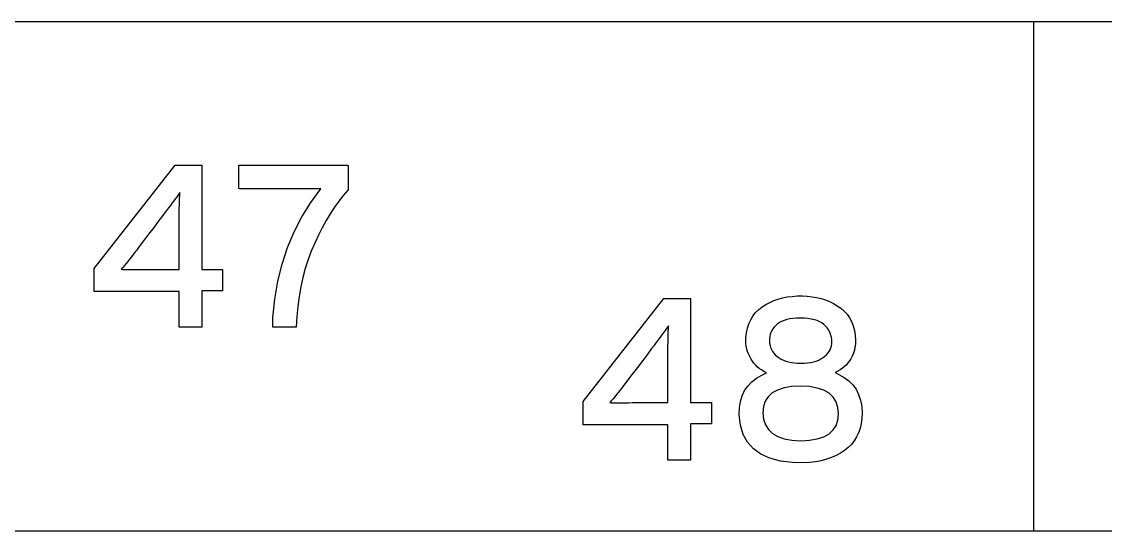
# Model space of a CAD drawing. Extents: x 1 to 47.7, y 0.2 to 35.
# Drawn here: x 41.941 to 42.592, y 8.915 to 9.221 of the extents above; entities that cross this region are included whole.
import ezdxf

# ---------------------------------------------------------------- set-up
doc = ezdxf.new("R2010")
doc.units = 0
doc.header["$MEASUREMENT"] = 0
doc.layers.add('7_1__EMPTY_IO_BOARD_POSITI', color=7, linetype='CONTINUOUS')
doc.layers.add('8_0_____DWG', color=7, linetype='CONTINUOUS')

msp = doc.modelspace()

# ---------------------------------------------------------------- linework, layer by layer
at = {"layer": '7_1__EMPTY_IO_BOARD_POSITI'}
msp.add_lwpolyline([(42.5989, 9.22089), (42.55625, 9.22089), (42.50941, 9.22089), (42.45852, 9.22089), (42.40374, 9.22089), (42.34522, 9.22089), (42.28312, 9.22089), (42.21759, 9.22089), (42.14877, 9.22089), (42.07683, 9.22089), (42.00192, 9.22089), (41.92418, 9.22089), (41.84378, 9.22089), (41.76087, 9.22089), (41.67559, 9.22089), (41.58811, 9.22089), (41.49857, 9.22089), (41.40713, 9.22089), (41.21915, 9.22089)], dxfattribs=at)
at = {"layer": '8_0_____DWG'}
for points in [[(42.54892, 9.22113), (42.54892, 8.91478)], [(42.04929, 9.05931), (42.04929, 9.03747), (42.0356, 9.03747), (42.0356, 9.05884), (41.98463, 9.05884), (41.98463, 9.07274), (42.03314, 9.13465), (42.04929, 9.13465), (42.04929, 9.07212), (42.06177, 9.07212), (42.06177, 9.05931), (42.04929, 9.05931)], [(42.34295, 8.97928), (42.34295, 8.95744), (42.32925, 8.95744), (42.32925, 8.9788), (42.27828, 8.9788), (42.27828, 8.99271), (42.3268, 9.05462), (42.34295, 9.05462), (42.34295, 8.99209), (42.35541, 8.99209), (42.35541, 8.97928), (42.34295, 8.97928)], [(42.60099, 8.91478), (42.56969, 8.91478), (42.53713, 8.91478), (42.50334, 8.91478), (42.46832, 8.91478), (42.43208, 8.91478), (42.39464, 8.91478), (42.35601, 8.91478), (42.3162, 8.91478), (42.27522, 8.91478), (42.23309, 8.91478), (42.18981, 8.91478), (42.1454, 8.91478), (42.09987, 8.91478), (42.05323, 8.91478), (42.0055, 8.91478), (41.95668, 8.91478), (41.90679, 8.91478)]]:
    msp.add_lwpolyline(points, dxfattribs=at)
for points in [[(42.13727, 9.11994), (42.13441, 9.11662), (42.13164, 9.11311), (42.12897, 9.1094), (42.12639, 9.1055), (42.12391, 9.1014), (42.12154, 9.09712), (42.11926, 9.09264), (42.11707, 9.08796), (42.11499, 9.08307), (42.11309, 9.07798), (42.11141, 9.07272), (42.10995, 9.06728), (42.10871, 9.06167), (42.10769, 9.05588), (42.10688, 9.04992), (42.10629, 9.04378), (42.10592, 9.03747), (42.10537, 9.03747), (42.10392, 9.03747), (42.10185, 9.03747), (42.09943, 9.03747), (42.09694, 9.03747), (42.09466, 9.03747), (42.09286, 9.03747), (42.09183, 9.03747), (42.09199, 9.04319), (42.09311, 9.05431), (42.09495, 9.06502), (42.09749, 9.07531), (42.10075, 9.08519), (42.10471, 9.09465), (42.10938, 9.1037), (42.11476, 9.11233), (42.12085, 9.12055), (42.11896, 9.12055), (42.11394, 9.12055), (42.10675, 9.12055), (42.09835, 9.12055), (42.08971, 9.12055), (42.0818, 9.12055), (42.07557, 9.12055), (42.072, 9.12055), (42.07151, 9.12069), (42.07151, 9.12171), (42.07151, 9.12349), (42.07151, 9.12575), (42.07151, 9.12822), (42.07151, 9.13062), (42.07151, 9.13268), (42.07151, 9.13411), (42.07151, 9.13465), (42.07402, 9.13465), (42.08072, 9.13465), (42.0903, 9.13465), (42.10149, 9.13465), (42.113, 9.13465), (42.12355, 9.13465), (42.13185, 9.13465), (42.13662, 9.13465), (42.13727, 9.1345), (42.13727, 9.13344), (42.13727, 9.13158), (42.13727, 9.12922), (42.13727, 9.12665), (42.13727, 9.12414), (42.13727, 9.122), (42.13727, 9.1205)], [(42.036, 9.11829), (42.03521, 9.11716), (42.03436, 9.11597), (42.03345, 9.11471), (42.03249, 9.11339), (42.03146, 9.112), (42.03038, 9.11055), (42.02925, 9.10903), (42.02805, 9.10745), (42.02728, 9.10644), (42.02587, 9.10457), (42.02349, 9.10143), (42.02052, 9.09751), (42.01731, 9.09328), (42.01423, 9.08922), (42.01165, 9.08582), (42.00992, 9.08354), (42.00923, 9.08262), (42.00807, 9.0811), (42.00694, 9.07965), (42.00583, 9.07826), (42.00476, 9.07693), (42.00373, 9.07567), (42.00272, 9.07447), (42.00174, 9.07334), (42.00079, 9.07227), (42.00164, 9.07198), (42.00325, 9.07199), (42.00492, 9.072), (42.00666, 9.07201), (42.00846, 9.07202), (42.01032, 9.07204), (42.01225, 9.07207), (42.01424, 9.07209), (42.01577, 9.07212), (42.01695, 9.07212), (42.0193, 9.07212), (42.02242, 9.07212), (42.02591, 9.07212), (42.02937, 9.07212), (42.0324, 9.07212), (42.03461, 9.07212), (42.03559, 9.07212), (42.0356, 9.07294), (42.0356, 9.07564), (42.0356, 9.07969), (42.0356, 9.08451), (42.0356, 9.08953), (42.0356, 9.09419), (42.0356, 9.09791), (42.0356, 9.10013), (42.03562, 9.10155), (42.03565, 9.10394), (42.03569, 9.10624), (42.03573, 9.10846), (42.03578, 9.1106), (42.03582, 9.11265), (42.03588, 9.11461), (42.03594, 9.1165)], [(42.44604, 8.98576), (42.44588, 8.98253), (42.44547, 8.97949), (42.44479, 8.97664), (42.44386, 8.97396), (42.44267, 8.97147), (42.44123, 8.96916), (42.43952, 8.96703), (42.43756, 8.96508), (42.43534, 8.9633), (42.43293, 8.96169), (42.43031, 8.96027), (42.4275, 8.95905), (42.4245, 8.95803), (42.42129, 8.9572), (42.41789, 8.95658), (42.4143, 8.95615), (42.4105, 8.95592), (42.40424, 8.95605), (42.39697, 8.95695), (42.39063, 8.95863), (42.38522, 8.96107), (42.38074, 8.96428), (42.37719, 8.96826), (42.37458, 8.97301), (42.3729, 8.97853), (42.37214, 8.98482), (42.37227, 8.98917), (42.37287, 8.99284), (42.3739, 8.99621), (42.37538, 8.99928), (42.37729, 9.00205), (42.37964, 9.00452), (42.38243, 9.00669), (42.38566, 9.00856), (42.38855, 9.01004), (42.38698, 9.01087), (42.38553, 9.01175), (42.3842, 9.01268), (42.38299, 9.01366), (42.38189, 9.0147), (42.38091, 9.01578), (42.38005, 9.01692), (42.37931, 9.01811), (42.37865, 9.01933), (42.37805, 9.02053), (42.37753, 9.02171), (42.37709, 9.02287), (42.37673, 9.02401), (42.37645, 9.02514), (42.37626, 9.02625), (42.37614, 9.02734), (42.37611, 9.02841), (42.3762, 9.03098), (42.37654, 9.03398), (42.37713, 9.0368), (42.37797, 9.03942), (42.37906, 9.04185), (42.38041, 9.04409), (42.38201, 9.04614), (42.38386, 9.048), (42.38596, 9.04967), (42.38815, 9.05108), (42.39046, 9.05231), (42.39289, 9.05338), (42.39545, 9.05427), (42.39814, 9.055), (42.40095, 9.05555), (42.40388, 9.05593), (42.40694, 9.05614), (42.41007, 9.05617), (42.41302, 9.05604), (42.41588, 9.05573), (42.41865, 9.05525), (42.42132, 9.0546), (42.42391, 9.05378), (42.42639, 9.05279), (42.42879, 9.05163), (42.43109, 9.05029), (42.43328, 9.04878), (42.43524, 9.04707), (42.43696, 9.04515), (42.43842, 9.04304), (42.43964, 9.04072), (42.44061, 9.0382), (42.44133, 9.03548), (42.4418, 9.03256), (42.44202, 9.02943), (42.44203, 9.02855), (42.44201, 9.02806), (42.44197, 9.02755), (42.44193, 9.02703), (42.44187, 9.0265), (42.44179, 9.02596), (42.4417, 9.02541), (42.4416, 9.02485), (42.44148, 9.02427), (42.44133, 9.02366), (42.44116, 9.02305), (42.44096, 9.02243), (42.44075, 9.02181), (42.44051, 9.02119), (42.44024, 9.02056), (42.43996, 9.01993), (42.43965, 9.01929), (42.43917, 9.01837), (42.43839, 9.01712), (42.4375, 9.01594), (42.4365, 9.01481), (42.43538, 9.01375), (42.43416, 9.01275), (42.43283, 9.01181), (42.43138, 9.01094), (42.42983, 9.01013), (42.43193, 9.00891), (42.43516, 9.00721), (42.43797, 9.00518), (42.44036, 9.0028), (42.44234, 9.00007), (42.44389, 8.99701), (42.44503, 8.9936), (42.44575, 8.98985)], [(42.32964, 9.03826), (42.32885, 9.03713), (42.328, 9.03594), (42.3271, 9.03468), (42.32613, 9.03336), (42.32511, 9.03197), (42.32404, 9.03052), (42.3229, 9.029), (42.32171, 9.02742), (42.32094, 9.02641), (42.31953, 9.02454), (42.31715, 9.0214), (42.31418, 9.01748), (42.31097, 9.01325), (42.30789, 9.00919), (42.30531, 9.00578), (42.30358, 9.00351), (42.30289, 9.00259), (42.30172, 9.00107), (42.30059, 8.99962), (42.29949, 8.99823), (42.29842, 8.9969), (42.29738, 8.99564), (42.29637, 8.99444), (42.2954, 8.99331), (42.29445, 8.99224), (42.2953, 8.99195), (42.2969, 8.99196), (42.29857, 8.99196), (42.3003, 8.99198), (42.3021, 8.99199), (42.30397, 8.99201), (42.3059, 8.99204), (42.30789, 8.99206), (42.30942, 8.99209), (42.3106, 8.99209), (42.31295, 8.99209), (42.31607, 8.99209), (42.31955, 8.99209), (42.32301, 8.99209), (42.32605, 8.99209), (42.32825, 8.99209), (42.32923, 8.99209), (42.32925, 8.99291), (42.32925, 8.99561), (42.32925, 8.99966), (42.32925, 9.00448), (42.32925, 9.0095), (42.32925, 9.01416), (42.32925, 9.01788), (42.32925, 9.0201), (42.32927, 9.02152), (42.3293, 9.02391), (42.32934, 9.02621), (42.32939, 9.02843), (42.32943, 9.03057), (42.32948, 9.03262), (42.32953, 9.03458), (42.32959, 9.03647)], [(42.42779, 9.02857), (42.42773, 9.02993), (42.42756, 9.03124), (42.42727, 9.0325), (42.42686, 9.03371), (42.42634, 9.03488), (42.4257, 9.036), (42.42495, 9.03708), (42.42408, 9.0381), (42.42306, 9.03908), (42.42186, 9.03994), (42.4205, 9.0407), (42.41898, 9.04134), (42.41729, 9.04188), (42.41545, 9.0423), (42.41344, 9.04261), (42.41128, 9.04281), (42.40895, 9.04289), (42.40665, 9.04281), (42.40451, 9.04262), (42.40253, 9.04233), (42.40072, 9.04194), (42.39907, 9.04144), (42.39758, 9.04083), (42.39625, 9.04013), (42.39508, 9.03932), (42.39406, 9.03841), (42.39317, 9.03744), (42.39239, 9.03641), (42.39174, 9.03533), (42.39122, 9.0342), (42.39081, 9.03301), (42.39054, 9.03177), (42.39038, 9.03047), (42.39035, 9.02912), (42.39042, 9.02774), (42.39064, 9.02642), (42.39099, 9.02517), (42.39149, 9.02399), (42.39213, 9.02286), (42.39291, 9.0218), (42.39383, 9.02081), (42.3949, 9.01988), (42.39608, 9.01901), (42.39736, 9.01823), (42.39874, 9.01755), (42.40022, 9.01698), (42.40181, 9.01652), (42.4035, 9.01615), (42.4053, 9.01589), (42.4072, 9.01574), (42.40921, 9.01569), (42.41129, 9.01574), (42.41326, 9.0159), (42.4151, 9.01617), (42.41683, 9.01655), (42.41842, 9.01703), (42.4199, 9.01762), (42.42126, 9.01832), (42.4225, 9.01913), (42.42361, 9.02), (42.42459, 9.02088), (42.42544, 9.02182), (42.42616, 9.02282), (42.42674, 9.02386), (42.4272, 9.02496), (42.42753, 9.02611), (42.42772, 9.02731)], [(42.43179, 8.98534), (42.43146, 8.98918), (42.43041, 8.99252), (42.42864, 8.99536), (42.42615, 8.9977), (42.42293, 8.99953), (42.41899, 9.00086), (42.41432, 9.00168), (42.40894, 9.002), (42.40364, 9.00169), (42.39906, 9.0009), (42.39517, 8.99963), (42.392, 8.99787), (42.38953, 8.99563), (42.38776, 8.99291), (42.38671, 8.98971), (42.38635, 8.98603), (42.38676, 8.98213), (42.38787, 8.97875), (42.38966, 8.97588), (42.39216, 8.97352), (42.39535, 8.97166), (42.39923, 8.97032), (42.4038, 8.96949), (42.40907, 8.96917), (42.4144, 8.96951), (42.41901, 8.97033), (42.42292, 8.97163), (42.42611, 8.97341), (42.4286, 8.97567), (42.43037, 8.97842), (42.43144, 8.98164)]]:
    msp.add_lwpolyline(points, close=True, dxfattribs=at)

doc.saveas('drawing.dxf')
